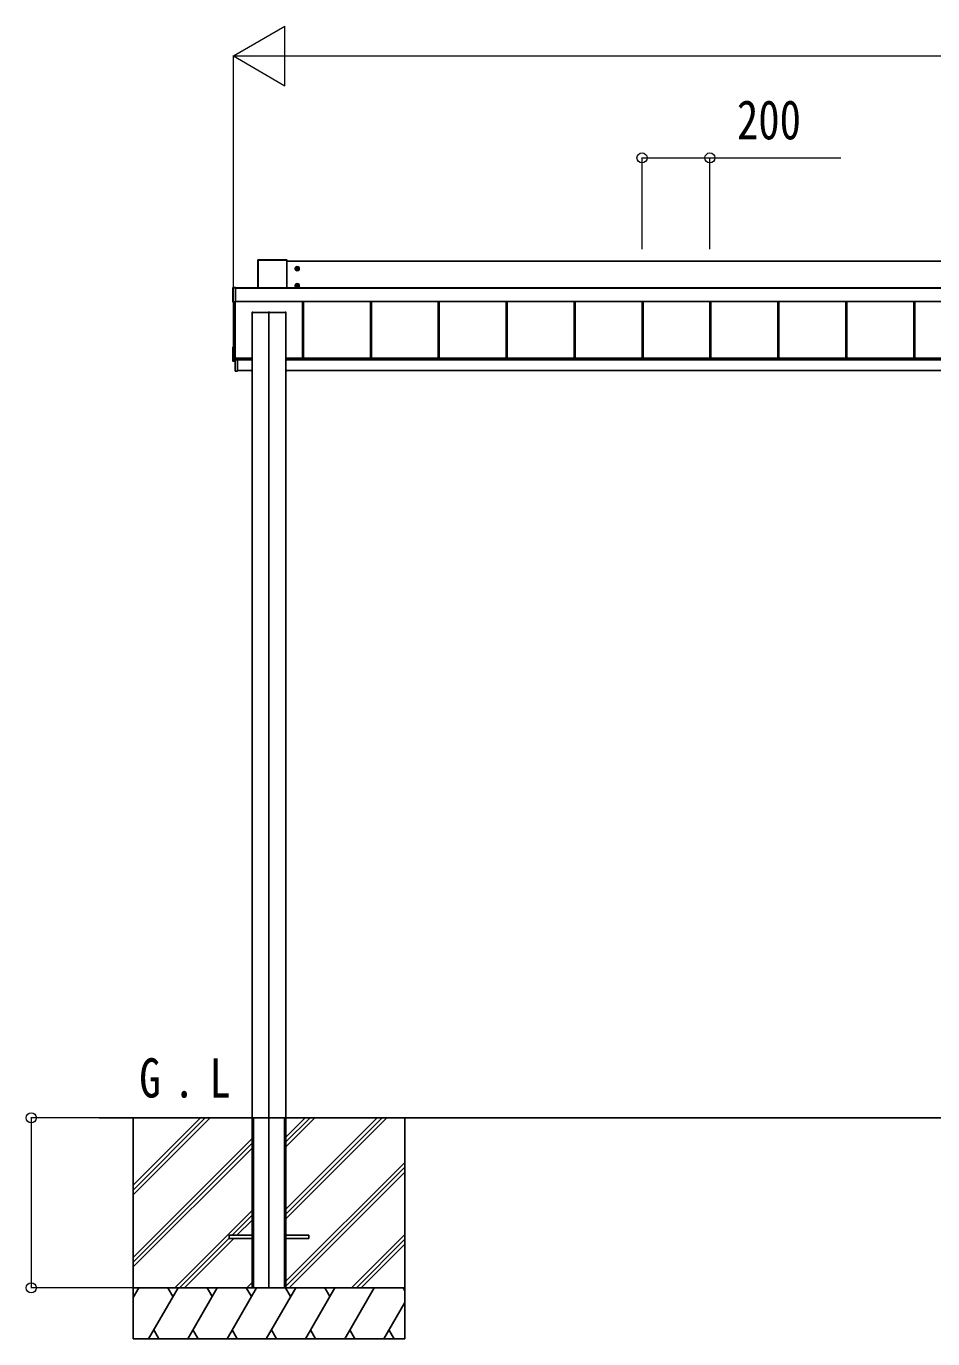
# Model space of a CAD drawing. Units: millimetres, scale not verified. Extents: x -14718 to 14718, y -10396 to 10396.
# Drawn here: x -11823 to -9154, y -7907 to -4044 of the extents above; entities that cross this region are included whole.
import ezdxf
from ezdxf.enums import TextEntityAlignment as Align

# ---------------------------------------------------------------- set-up
doc = ezdxf.new("R2010")
doc.units = ezdxf.units.MM
doc.header["$LTSCALE"] = 50
for name, color, linetype in [('0-2_USER1', 3, 'Continuous'), ('0-3_YKK_12', 2, 'Continuous'), ('0-4_YKK_A1', 4, 'Continuous')]:
    doc.layers.add(name, color=color, linetype=linetype)
doc.layers.add('0-5_YKK_D', color=6, linetype='Continuous', lineweight=18)
doc.styles.add('ＭＳ ゴシック', font='')
doc.styles.get('ＭＳ ゴシック').set_extended_font_data('MS Gothic')

msp = doc.modelspace()

# ---------------------------------------------------------------- linework, layer by layer
at = {"layer": '0-3_YKK_12'}
msp.add_line((-11108.43, -7759.8), (-11108.43, -4884.1), dxfattribs=at)
at = {"layer": '0-4_YKK_A1'}
for p, q in [((-11141.43, -4732.44), (-11141.43, -4814.6)), ((-11141.09, -4732.59), (-11141.43, -4732.44)), ((-11141.09, -4814.6), (-11141.09, -4732.59)), ((-11055.93, -4731.95), (-11140.93, -4731.95)), ((-11140.93, -4731.95), (-11140.59, -4732.09)), ((-11140.59, -4732.09), (-11140.59, -4732.57)), ((-11140.59, -4732.57), (-11140.59, -4814.6)), ((-11056.27, -4732.57), (-11140.59, -4732.57)), ((-11056.27, -4732.09), (-11055.93, -4731.95)), ((-11056.27, -4814.6), (-11056.27, -4732.57)), ((-11055.43, -4732.44), (-11055.77, -4732.59)), ((-11055.77, -4732.59), (-11055.77, -4814.6)), ((-11055.43, -4814.6), (-11055.43, -4732.44)), ((-6561.43, -4736.17), (-11055.43, -4736.17)), ((-11025.43, -4765.16), (-11025.43, -4750.66)), ((-11032.68, -4757.91), (-11018.18, -4757.91)), ((-11027.71, -4757.15), (-11028.43, -4757.15)), ((-11023.15, -4758.67), (-11022.43, -4758.67)), ((-11214.93, -4855.81), (-11214.93, -4813.83)), ((-11214.47, -4814.03), (-11214.93, -4813.83)), ((-11214.47, -4855.08), (-11214.47, -4814.03)), ((-11214.43, -4813.33), (-11208.73, -4813.33)), ((-11214.43, -4813.33), (-11213.97, -4813.53)), ((-11213.97, -4814.01), (-11213.97, -4855.07)), ((-11206.93, -4814.01), (-11213.97, -4814.01)), ((-11208.73, -4813.36), (-11208.73, -4813.33)), ((-11206.93, -4813.38), (-11208.13, -4813.38)), ((-11208.13, -4813.38), (-11208.13, -4813.38)), ((-11206.93, -4813.38), (-11208.13, -4813.38)), ((-11206.93, -4813.53), (-11206.93, -4813.38)), ((-11206.93, -4813.38), (-11206.93, -4813.38)), ((-11206.93, -4813.53), (-11206.93, -4814.01)), ((-11206.93, -4814.01), (-11206.93, -4855.07)), ((-6515.93, -4814.6), (-11206.93, -4814.6)), ((-6515.93, -4815.08), (-11206.93, -4815.08)), ((-11032.68, -4807.88), (-11018.18, -4807.88)), ((-11027.71, -4807.12), (-11028.43, -4807.12)), ((-11025.43, -4815.13), (-11025.43, -4800.63)), ((-11023.15, -4808.64), (-11022.43, -4808.64)), ((-11214.93, -4855.81), (-11214.47, -4855.08)), ((-11213.97, -4855.58), (-11214.43, -4856.3)), ((-11208.73, -4856.3), (-11214.43, -4856.3)), ((-11213.43, -4856.3), (-11213.43, -5028.72)), ((-11208.73, -4856.3), (-11208.73, -4856.19)), ((-11208.43, -4856.14), (-11208.43, -5028.78)), ((-11208.13, -4856.13), (-11206.93, -4856.13)), ((-11208.13, -4856.13), (-11208.13, -4856.13)), ((-11208.13, -4856.13), (-11206.93, -4856.13)), ((-6515.93, -4854.06), (-11206.93, -4854.06)), ((-6515.93, -4854.58), (-11206.93, -4854.58)), ((-11206.93, -4854.72), (-6515.93, -4854.72)), ((-6515.93, -4854.72), (-11206.93, -4854.72)), ((-11206.93, -4855.07), (-11206.93, -4855.58)), ((-11206.93, -4855.58), (-11206.93, -4856.13)), ((-11206.93, -4856.13), (-11206.93, -4856.13)), ((-11009.93, -4854.72), (-11009.93, -5020.94)), ((-11009.53, -4854.72), (-11009.53, -5020)), ((-11006.93, -4854.72), (-11006.93, -5020.94)), ((-10809.93, -4854.72), (-10809.93, -5020.94)), ((-10807.33, -4854.72), (-10807.33, -5020.94)), ((-10806.93, -4854.72), (-10806.93, -5020.94)), ((-10609.93, -4854.72), (-10609.93, -5020.94)), ((-10607.33, -4854.72), (-10607.33, -5020.94)), ((-10606.93, -4854.72), (-10606.93, -5020.94)), ((-10409.93, -4854.72), (-10409.93, -5020.94)), ((-10407.33, -4854.72), (-10407.33, -5020.94)), ((-10406.93, -4854.72), (-10406.93, -5020.94)), ((-10209.93, -4854.72), (-10209.93, -5020.94)), ((-10207.33, -4854.72), (-10207.33, -5020.94)), ((-10206.93, -4854.72), (-10206.93, -5020.94)), ((-10009.93, -4854.72), (-10009.93, -5020.94)), ((-10007.33, -4854.72), (-10007.33, -5020.94)), ((-10006.93, -4854.72), (-10006.93, -5020.94)), ((-9809.93, -4854.72), (-9809.93, -5020.94)), ((-9807.33, -4854.72), (-9807.33, -5020.94)), ((-9806.93, -4854.72), (-9806.93, -5020.94)), ((-9609.93, -4854.72), (-9609.93, -5020.94)), ((-9607.33, -4854.72), (-9607.33, -5020.94)), ((-9606.93, -4854.72), (-9606.93, -5020.94)), ((-9409.93, -4854.72), (-9409.93, -5020.94)), ((-9407.33, -4854.72), (-9407.33, -5020.94)), ((-9406.93, -4854.72), (-9406.93, -5020.94)), ((-9209.93, -4854.72), (-9209.93, -5020.94)), ((-9207.33, -4854.72), (-9207.33, -5020.94)), ((-9206.93, -4854.72), (-9206.93, -5020.94)), ((-11158.43, -4886.31), (-11158.43, -4886.6)), ((-11158.43, -4886.6), (-11158.43, -7253.3)), ((-11158.43, -4886.6), (-11158.13, -4886.6)), ((-11158.13, -4886.3), (-11156.23, -4886.3)), ((-11158.13, -4886.3), (-11158.13, -4886.6)), ((-11158.13, -4886.6), (-11058.73, -4886.6)), ((-11156.23, -4886.3), (-11156.23, -4886.6)), ((-11155.93, -4886.31), (-11155.93, -4886.6)), ((-11154.93, -4886.51), (-11155.93, -4886.51)), ((-11154.93, -4886.51), (-11154.93, -4886.6)), ((-11154.43, -4886.52), (-11154.43, -4886.6)), ((-11062.43, -4886.52), (-11062.43, -4886.6)), ((-11060.93, -4886.51), (-11061.93, -4886.51)), ((-11061.93, -4886.51), (-11061.93, -4886.6)), ((-11060.93, -4886.31), (-11060.93, -4886.6)), ((-11060.63, -4886.3), (-11058.73, -4886.3)), ((-11060.63, -4886.3), (-11060.63, -4886.6)), ((-11058.73, -4886.3), (-11058.73, -4886.6)), ((-11058.43, -4886.31), (-11058.43, -4886.6)), ((-11214.43, -4988.71), (-11214.43, -5029.76)), ((-11213.96, -4988.21), (-11213.43, -4988.18)), ((-11204.93, -5020.55), (-11208.13, -5020.55)), ((-11207.93, -5022.51), (-11207.93, -5020.55)), ((-11207.65, -5020.55), (-11207.65, -5022.51)), ((-11206.43, -5021.29), (-11206.43, -5020.55)), ((-11206.43, -5021.29), (-11201.43, -5021.28)), ((-11158.43, -5020.94), (-11205.43, -5020.94)), ((-11205.43, -5020.94), (-11205.43, -5021.23)), ((-11205.43, -5021.23), (-11205.43, -5021.29)), ((-11204.93, -5020.94), (-11204.93, -5020.55)), ((-11201.43, -5025.58), (-11201.43, -5021.28)), ((-6558.43, -5020.94), (-11058.43, -5020.94)), ((-11214.43, -5030.01), (-11214.43, -5029.76)), ((-11213.96, -5030.26), (-11208.25, -5030.61)), ((-11213.96, -5030.26), (-11213.96, -5030.51)), ((-11213.96, -5030.51), (-11207.93, -5030.89)), ((-11213.96, -5030.51), (-11213.96, -5030.51)), ((-11213.96, -5030.51), (-11207.93, -5030.89)), ((-11212.93, -5029.27), (-11208.93, -5029.27)), ((-11208.25, -5030.65), (-11208.25, -5030.61)), ((-11207.93, -5026.09), (-11207.93, -5022.51)), ((-11207.65, -5022.51), (-11207.93, -5022.51)), ((-11207.93, -5059.17), (-11207.93, -5026.09)), ((-11207.65, -5026.09), (-11207.93, -5026.09)), ((-11207.93, -5059.17), (-11207.65, -5059.17)), ((-11207.65, -5026.09), (-11207.65, -5059.17)), ((-11207.65, -5059.17), (-11201.43, -5059.55)), ((-11201.43, -5059.85), (-11207.65, -5059.47)), ((-11207.63, -5025.79), (-11207.63, -5022.81)), ((-11207.63, -5025.79), (-11207.63, -5025.79)), ((-11201.43, -5026.08), (-11207.63, -5026.09)), ((-11207.62, -5025.79), (-11207.62, -5025.79)), ((-11207.15, -5023.01), (-11207.43, -5023.01)), ((-11207.15, -5025.59), (-11207.43, -5025.59)), ((-11207.15, -5023.01), (-11207.15, -5025.59)), ((-11207.15, -5025.59), (-11201.43, -5025.58)), ((-11158.43, -5022.95), (-11201.43, -5022.95)), ((-11201.43, -5025.58), (-11201.43, -5025.78)), ((-11158.43, -5025.82), (-11201.43, -5025.82)), ((-11201.43, -5026.08), (-11201.43, -5059.55)), ((-11159.28, -5057.3), (-11201.43, -5057.3)), ((-11201.43, -5059.55), (-11201.43, -5059.85)), ((-11159.43, -5059.48), (-11159.3, -5057.3)), ((-11159.28, -5057.3), (-11158.8, -5057.3)), ((-11158.93, -5059.8), (-11159.13, -5059.8)), ((-11158.8, -5057.3), (-11158.93, -5059.48)), ((-11158.43, -5059.8), (-11158.93, -5059.8)), ((-11158.43, -5057.3), (-11158.8, -5057.3)), ((-6558.43, -5022.95), (-11058.43, -5022.95)), ((-6558.43, -5025.82), (-11058.43, -5025.82)), ((-11058.06, -5057.3), (-11058.43, -5057.3)), ((-11058.43, -5059.48), (-11057.93, -5059.48)), ((-11057.93, -5059.8), (-11058.43, -5059.8)), ((-11058.06, -5057.3), (-11057.58, -5057.3)), ((-11057.93, -5059.48), (-11058.06, -5057.3)), ((-11057.93, -5059.8), (-11057.93, -5059.48)), ((-11057.73, -5059.8), (-11057.93, -5059.8)), ((-6559.28, -5057.3), (-11057.58, -5057.3)), ((-11057.56, -5057.3), (-11057.43, -5059.48)), ((-11158.43, -7257.3), (-11608.43, -7257.3)), ((-11508.43, -7257.3), (-11508.43, -7907.3)), ((-11508.43, -7483.93), (-11281.8, -7257.3)), ((-11508.43, -7455.64), (-11310.08, -7257.3)), ((-11508.43, -7469.78), (-11296, -7257.36)), ((-11158.43, -7253.3), (-11158.43, -7757.3)), ((-11158.43, -7257.3), (-11158.13, -7257.3)), ((-11158.43, -7257.3), (-11158.43, -7757.3)), ((-11158.13, -7257.3), (-11058.73, -7257.3)), ((-11155.93, -7257.3), (-11155.93, -7757.3)), ((-11154.43, -7257.3), (-11154.43, -7757.3)), ((-11062.43, -7257.3), (-11062.43, -7757.3)), ((-11060.93, -7257.3), (-11060.93, -7757.3)), ((-11058.43, -7253.3), (-11058.43, -7757.3)), ((-11058.43, -7257.3), (-11058.43, -7757.3)), ((-11058.43, -7257.3), (-1408.43, -7257.3)), ((-11058.43, -7342.3), (-10973.43, -7257.3)), ((-11058.43, -7328.15), (-10987.57, -7257.3)), ((-11058.43, -7314.01), (-11001.72, -7257.3)), ((-11058.43, -7554.43), (-10761.34, -7257.34)), ((-11058.43, -7540.28), (-10775.48, -7257.34)), ((-11058.43, -7526.14), (-10789.62, -7257.34)), ((-10708.43, -7257.3), (-10708.43, -7907.3)), ((-11508.43, -7667.77), (-11158.43, -7317.78)), ((-11508.43, -7681.92), (-11158.43, -7331.92)), ((-11508.43, -7696.06), (-11158.43, -7346.06)), ((-11058.43, -7738.27), (-10708.43, -7388.28)), ((-11058.43, -7752.41), (-10708.43, -7402.42)), ((-11049.17, -7757.3), (-10708.43, -7416.56)), ((-11385.82, -7757.3), (-11158.43, -7529.91)), ((-11217.18, -7602.8), (-11158.43, -7544.05)), ((-11203.04, -7602.8), (-11158.43, -7558.19)), ((-11225.93, -7602.8), (-11225.93, -7611.8)), ((-11158.43, -7602.8), (-11225.93, -7602.8)), ((-11058.43, -7602.8), (-10990.93, -7602.8)), ((-10990.93, -7602.8), (-10990.93, -7611.8)), ((-10865.32, -7757.3), (-10708.43, -7600.41)), ((-11371.68, -7757.3), (-11225.93, -7611.55)), ((-11357.54, -7757.3), (-11212.04, -7611.8)), ((-11158.43, -7611.8), (-11225.93, -7611.8)), ((-11058.43, -7611.8), (-10990.93, -7611.8)), ((-10851.18, -7757.3), (-10708.43, -7614.55)), ((-10837.04, -7757.3), (-10708.43, -7628.69)), ((-10708.43, -7757.3), (-11508.43, -7757.3)), ((-11508.43, -7786.24), (-11491.72, -7757.3)), ((-10708.43, -7757.3), (-11508.43, -7757.3)), ((-11462.85, -7907.3), (-11376.25, -7757.3)), ((-11391.25, -7783.28), (-11406.25, -7757.3)), ((-11347.38, -7907.3), (-11260.78, -7757.3)), ((-11275.78, -7783.28), (-11290.78, -7757.3)), ((-11231.91, -7907.3), (-11145.31, -7757.3)), ((-11160.31, -7783.28), (-11175.31, -7757.3)), ((-11173.69, -7757.3), (-11158.43, -7742.04)), ((-11158.43, -7757.3), (-11058.43, -7757.3)), ((-11116.44, -7907.3), (-11029.84, -7757.3)), ((-11044.84, -7783.28), (-11059.84, -7757.3)), ((-11000.97, -7907.3), (-10914.37, -7757.3)), ((-10929.37, -7783.28), (-10944.37, -7757.3)), ((-10885.5, -7907.3), (-10798.9, -7757.3)), ((-10708.43, -7765.96), (-10713.43, -7757.3)), ((-11506.72, -7783.28), (-11508.43, -7780.32)), ((-10770.03, -7907.3), (-10708.43, -7800.6)), ((-11508.43, -7907.3), (-10708.43, -7907.3)), ((-11447.86, -7881.32), (-11432.86, -7907.3)), ((-11332.39, -7881.32), (-11317.39, -7907.3)), ((-11216.92, -7881.32), (-11201.92, -7907.3)), ((-11101.44, -7881.32), (-11086.44, -7907.3)), ((-10985.98, -7881.32), (-10970.98, -7907.3)), ((-10870.5, -7881.32), (-10855.51, -7907.3)), ((-10755.03, -7881.32), (-10740.04, -7907.3))]:
    msp.add_line(p, q, dxfattribs=at)
for points in [[(-11140.59, -4732.09), (-11056.27, -4732.09), (-11056.27, -4732.57)], [(-11028.43, -4757.15), (-11028.43, -4758.67), (-11027.71, -4758.67)], [(-11024.67, -4755.63), (-11024.67, -4754.91), (-11026.19, -4754.91), (-11026.19, -4755.63)], [(-11026.19, -4760.19), (-11026.19, -4760.91), (-11024.67, -4760.91), (-11024.67, -4760.19)], [(-11022.43, -4758.67), (-11022.43, -4757.15), (-11023.15, -4757.15)], [(-11213.97, -4814.01), (-11213.97, -4813.53), (-11206.93, -4813.53)], [(-11208.63, -4813.38), (-11208.67, -4813.37), (-11208.73, -4813.36)], [(-11028.43, -4807.12), (-11028.43, -4808.64), (-11027.71, -4808.64)], [(-11024.67, -4805.6), (-11024.67, -4804.88), (-11026.19, -4804.88), (-11026.19, -4805.6)], [(-11026.19, -4810.16), (-11026.19, -4810.88), (-11024.67, -4810.88), (-11024.67, -4810.16)], [(-11022.43, -4808.64), (-11022.43, -4807.12), (-11023.15, -4807.12)], [(-11206.93, -4855.58), (-11213.97, -4855.58), (-11213.97, -4855.07), (-11206.93, -4855.07)], [(-11058.73, -4886.6), (-11058.43, -4886.6), (-11058.43, -7253.3)], [(-11213.43, -5028.72), (-11213.43, -5029.29), (-11207.93, -5029.63)], [(-11207.62, -5025.79), (-11207.63, -5025.79), (-11207.63, -5025.79)], [(-11207.61, -5025.79), (-11201.43, -5025.78), (-11201.43, -5026.08)], [(-11207.43, -5025.61), (-11207.43, -5025.59), (-11207.43, -5023.01)], [(-11158.93, -5059.8), (-11158.93, -5059.48), (-11158.43, -5059.48)], [(-11158.13, -7257.3), (-11058.73, -7257.3), (-11058.43, -7257.3)]]:
    msp.add_lwpolyline(points, dxfattribs=at)
for points in [[(-11025.43, -4752.13), (-11030.43, -4755.02), (-11030.43, -4760.79), (-11025.43, -4763.68), (-11020.43, -4760.79), (-11020.43, -4755.02)], [(-11025.43, -4802.1), (-11030.43, -4804.99), (-11030.43, -4810.76), (-11025.43, -4813.65), (-11020.43, -4810.76), (-11020.43, -4804.99)]]:
    msp.add_lwpolyline(points, close=True, dxfattribs=at)
for centre, radius in [((-11025.43, -4757.91), 6.25), ((-11025.43, -4757.91), 5), ((-11025.43, -4807.88), 6.25), ((-11025.43, -4807.88), 5)]:
    msp.add_circle(centre, radius, dxfattribs=at)
for centre, radius, start, end in [((-11140.59, -4732.59), 0.5, 90.15046, 179.81463), ((-11140.71, -4736.69), 4.12, 88.40447, 95.35624), ((-11056.27, -4732.59), 0.5, 0.18537, 89.84954), ((-11056.15, -4736.69), 4.12, 84.64376, 91.59553), ((-11025.43, -4757.91), 5.58, 153.74848, 206.25152), ((-11025.43, -4757.91), 5.58, 93.74848, 146.25152), ((-11025.43, -4757.91), 5.58, 213.74848, 266.25152), ((-11027.71, -4755.63), 1.52, 270, 0), ((-11027.71, -4760.19), 1.52, 0, 90), ((-11025.43, -4757.91), 5.58, 33.74848, 86.25152), ((-11025.43, -4757.91), 5.58, 273.74848, 326.25152), ((-11023.15, -4755.63), 1.52, 180, 270), ((-11023.15, -4760.19), 1.52, 90, 180), ((-11025.43, -4757.91), 5.58, 333.74848, 26.25152), ((-11213.97, -4814.03), 0.5, 90.15046, 179.81463), ((-11214.09, -4818.13), 4.12, 88.40447, 95.35624), ((-11208.55, -4811.63), 1.74, 265.66516, 269.50049), ((-11025.43, -4807.88), 5.58, 153.74848, 206.25152), ((-11025.43, -4807.88), 5.58, 93.74848, 146.25152), ((-11025.43, -4807.88), 5.58, 213.74848, 266.25152), ((-11027.71, -4805.6), 1.52, 270, 0), ((-11027.71, -4810.16), 1.52, 0, 90), ((-11025.43, -4807.88), 5.58, 33.74848, 86.25152), ((-11025.43, -4807.88), 5.58, 273.74848, 326.25152), ((-11023.15, -4805.6), 1.52, 180, 270), ((-11023.15, -4810.16), 1.52, 90, 180), ((-11025.43, -4807.88), 5.58, 333.74848, 26.25152), ((-11214.09, -4859.18), 4.12, 88.40447, 95.35624), ((-11213.97, -4855.08), 0.502, 180.349, 269.68592), ((-11208.73, -4855.89), 0.301, 269.99262, 297.9043), ((-11208.22, -4858.84), 2.71, 88.10375, 98.40666), ((-11213.93, -4988.71), 0.5, 93.48119, 179.98396), ((-11208.13, -5020.25), 0.3, 180.01748, 270.01745), ((-11213.93, -5029.76), 0.5, 180.01604, 266.51881), ((-11213.93, -5030.01), 0.5, 180, 266.3803), ((-11213.93, -5030.01), 0.5, 180.01604, 266.51881), ((-11212.93, -5028.77), 0.5, 180.01746, 270.01745), ((-11208.93, -5028.77), 0.5, 269.98255, 359.98254), ((-11208.23, -5030.31), 0.3, 266.48405, 359.9811), ((-11208.23, -5030.35), 0.3, 266.48405, 359.9811), ((-11207.63, -5022.51), 0.3, 180.01746, 270.01745), ((-11207.63, -5026.09), 0.3, 90.12237, 180), ((-11207.63, -5059.17), 0.3, 180, 266.5), ((-11206.42, -5059.32), 1.24, 173.06854, 186.93146), ((-11206.3, -5022.57), 1.35, 177.08798, 189.90325), ((-11206.43, -5026.01), 1.22, 169.53624, 183.72385), ((-11206.38, -5026.01), 1.25, 169.72631, 183.54265), ((-11206.42, -5025.97), 1.21, 171.62247, 185.82998), ((-11207.61, -5026.09), 0.3, 90.22184, 92.22662), ((-11207.61, -5025.93), 0.141, 90.0241, 94.22537), ((-11207.22, -5027.58), 1.98, 88.04873, 96.20074), ((-11159.13, -5059.5), 0.3, 176.5, 270), ((-11057.73, -5059.5), 0.3, 270, 3.5)]:
    msp.add_arc(centre, radius, start, end, dxfattribs=at)
for centre, major_axis, ratio, start_param, end_param in [((-11140.93, -4732.45), (0.382, -0.325), 0.996231, 2.2770247, 3.8440941), ((-11055.93, -4732.45), (0.382, 0.325), 0.996231, 5.5806839, 7.1477533), ((-11214.43, -4813.83), (0.382, -0.325), 0.996231, 2.2770247, 3.8440941), ((-11208.13, -4813.36), (0.6, 0), 0.026226, 3.1415927, 3.8726279), ((-11208.13, -4813.36), (0.6, 0), 0.026226, 3.8726279, 4.712389), ((-11214.43, -4855.8), (0.382, 0.325), 0.996231, 2.4390913, 4.0061606), ((-11208.13, -4856.19), (0.6, 0), 0.096025, 1.5707963, 3.1415927), ((-11208.73, -4856), (0, 0.3), 0.998743, 3.1415927, 4.2299164), ((-11158.13, -4886.31), (0.3, 0), 0.034921, 1.5707963, 3.1415927), ((-11156.23, -4886.31), (0.3, 0), 0.034921, 6.2831853, 7.8539816), ((-11154.93, -4886.52), (0.5, 0), 0.034921, 6.2831853, 7.8539816), ((-11061.93, -4886.52), (0.5, 0), 0.034921, 1.5707963, 3.1415927), ((-11060.63, -4886.31), (0.3, 0), 0.034921, 1.5707963, 3.1415927), ((-11058.73, -4886.31), (0.3, 0), 0.034921, 6.2831853, 7.8539816), ((-11207.65, -5030.69), (0.6, -0.037), 0.034769, 3.1437205, 4.2258199), ((-11207.65, -5023.01), (0.301, 0.4), 0.997782, 5.3593221, 6.9301184), ((-11207.65, -5025.59), (0.301, 0.4), 0.997782, 3.7885257, 3.8252324), ((-11207.63, -5023.01), (0.108, 0.169), 0.994155, 5.2849907, 6.855787), ((-11207.63, -5025.59), (-0.145, 0.15), 0.921201, 2.3686772, 3.9027669), ((-11207.63, -5025.59), (0.482, -0.007), 0.414889, 4.7553012, 6.2893908), ((-11207.13, -5025.59), (0.001, 0.2), 0.09157, 1.5714198, 1.6062613), ((-11158.93, -5059.5), (0.5, -0.018), 0.036539, 1.5736281, 3.1406975), ((-11057.93, -5059.5), (0.5, 0.018), 0.036539, 0.0008951, 1.5679645)]:
    msp.add_ellipse(centre, major_axis=major_axis, ratio=ratio, start_param=start_param, end_param=end_param, dxfattribs=at)
at = {"layer": '0-5_YKK_D'}
for p, q in [((-11213.43, -4131.95), (-11061.88, -4044.45)), ((-11061.88, -4219.45), (-11061.88, -4044.45)), ((-11213.43, -4855.3), (-11213.43, -4130.95)), ((-11213.43, -4131.95), (-11061.88, -4219.45)), ((-11213.43, -4131.95), (-10910.32, -4131.95)), ((-11038.43, -4131.95), (-1978.43, -4131.95)), ((-10009.93, -4701.01), (-10009.93, -4430.95)), ((-9809.93, -4701.01), (-9809.93, -4430.95)), ((-11609.43, -7257.3), (-11809.43, -7257.3)), ((-11808.43, -7257.3), (-11808.43, -7757.3)), ((-11509.43, -7757.3), (-11809.43, -7757.3))]:
    msp.add_line(p, q, dxfattribs=at)
msp.add_lwpolyline([(-10009.93, -4431.95), (-9809.93, -4431.95), (-9424.83, -4431.95)], dxfattribs=at)
for centre in [(-10009.93, -4431.95), (-9809.93, -4431.95), (-11808.43, -7257.3), (-11808.43, -7757.3)]:
    msp.add_circle(centre, 14.88, dxfattribs=at)

# ---------------------------------------------------------------- texts
at = {"layer": '0-2_USER1', "style": 'ＭＳ ゴシック', "width": 0.8}
for s, p in [('G', (-11490.43, -7231.99)), ('L', (-11283.56, -7231.99)), ('.', (-11389.63, -7231.99))]:
    msp.add_text(s, height=115.5, dxfattribs=at).set_placement(p, align=Align.BOTTOM_LEFT)
at = {"layer": '0-5_YKK_D', "style": 'ＭＳ ゴシック', "width": 0.8}
msp.add_text('200', height=115.5, dxfattribs=at).set_placement((-9730.43, -4411.95), align=Align.BOTTOM_LEFT)

doc.saveas('drawing.dxf')
